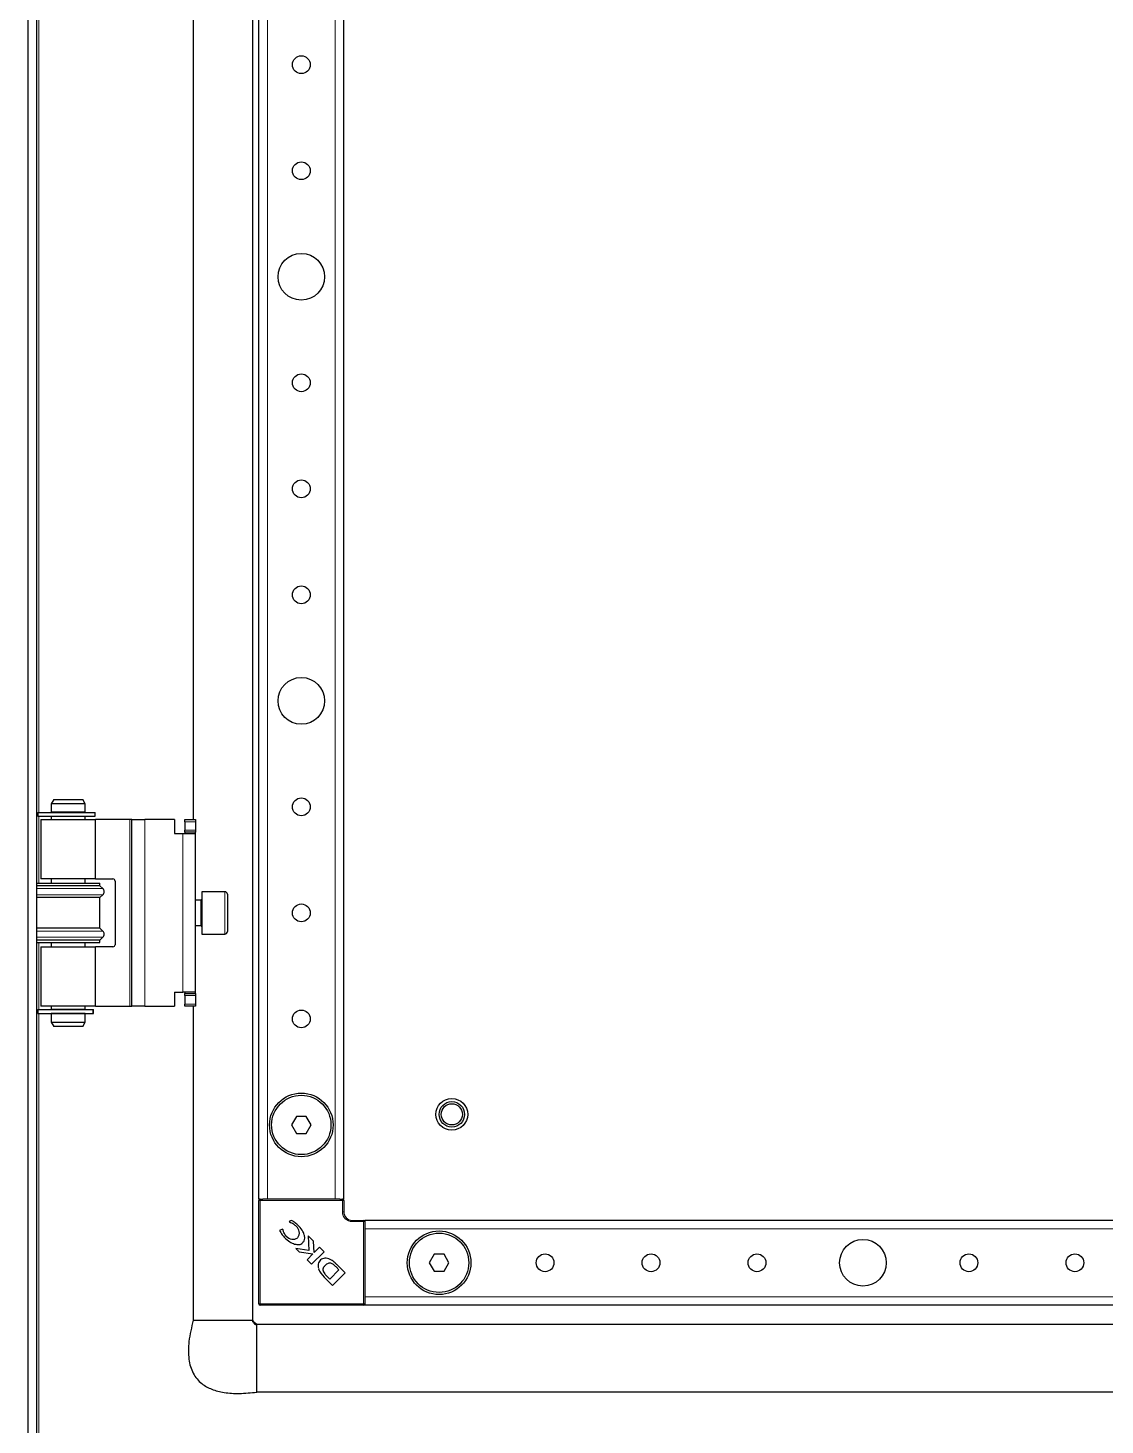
# Model space of a CAD drawing. Header units: millimetres. Extents: x -1114 to 3058, y -1920 to 1219.
# Drawn here: x -769.4 to -515.3, y -1192 to -862.6 of the extents above; entities that cross this region are included whole.
import ezdxf

# ---------------------------------------------------------------- set-up
doc = ezdxf.new("R2010")
doc.units = ezdxf.units.MM

msp = doc.modelspace()

# ---------------------------------------------------------------- linework, layer by layer
at = {"color": 7, "linetype": 'Continuous', "lineweight": 25}
for p, q in [((-769.44, 756.28), (-769.44, -1198.72)), ((-767.44, 756.28), (-767.44, -1198.72)), ((-716.44, 724.78), (-716.44, -1167.22)), ((-714.94, -1138.72), (-714.94, 696.28)), ((-694.94, -1138.72), (-694.94, 696.28)), ((-730.44, -518.22), (-730.44, -1049.22)), ((-767.09, -1047.52), (-767.09, -1048.42)), ((-767.09, -1047.52), (-753.62, -1047.52)), ((-763.36, -1044.47), (-763.94, -1045.47)), ((-763.94, -1045.47), (-763.94, -1047.47)), ((-760.47, -1045.47), (-763.94, -1045.47)), ((-755.94, -1047.47), (-763.94, -1047.47)), ((-763.44, -1047.47), (-763.44, -1047.52)), ((-763.36, -1044.47), (-760.39, -1044.47)), ((-755.94, -1045.47), (-760.47, -1045.47)), ((-760.39, -1044.47), (-756.52, -1044.47)), ((-755.94, -1045.47), (-756.52, -1044.47)), ((-756.44, -1047.52), (-756.44, -1047.47)), ((-755.94, -1047.47), (-755.94, -1045.47)), ((-753.62, -1047.52), (-753.57, -1047.52)), ((-753.57, -1048.42), (-753.57, -1047.52)), ((-767.09, -1048.42), (-753.62, -1048.42)), ((-766.39, -1049.22), (-766.39, -1063.22)), ((-766.39, -1049.22), (-753.49, -1049.22)), ((-763.94, -1048.47), (-763.94, -1049.22)), ((-755.94, -1048.47), (-763.94, -1048.47)), ((-763.44, -1048.42), (-763.44, -1048.47)), ((-756.44, -1048.47), (-756.44, -1048.42)), ((-755.94, -1049.22), (-755.94, -1048.47)), ((-753.62, -1048.42), (-753.57, -1048.42)), ((-753.49, -1063.22), (-753.49, -1049.22)), ((-745.39, -1049.22), (-753.49, -1049.22)), ((-744.89, -1049.22), (-745.39, -1049.22)), ((-744.89, -1049.22), (-741.89, -1049.22)), ((-744.89, -1093.22), (-744.89, -1049.22)), ((-734.89, -1049.22), (-741.89, -1049.22)), ((-734.89, -1049.22), (-734.89, -1052.52)), ((-732.39, -1049.22), (-729.89, -1049.22)), ((-732.39, -1049.72), (-732.39, -1049.22)), ((-732.39, -1049.72), (-732.39, -1051.72)), ((-729.89, -1049.22), (-729.89, -1049.72)), ((-729.89, -1049.72), (-729.89, -1051.72)), ((-734.89, -1052.52), (-732.89, -1052.52)), ((-732.89, -1052.52), (-729.89, -1052.52)), ((-732.39, -1052.22), (-732.39, -1051.72)), ((-729.89, -1052.22), (-732.39, -1052.22)), ((-732.39, -1052.22), (-732.39, -1052.52)), ((-729.89, -1051.72), (-729.89, -1052.22)), ((-729.89, -1052.52), (-729.89, -1052.22)), ((-729.89, -1089.92), (-729.89, -1052.52)), ((-753.49, -1063.22), (-766.39, -1063.22)), ((-763.94, -1063.22), (-763.94, -1064.22)), ((-755.94, -1064.22), (-755.94, -1063.22)), ((-753.49, -1063.22), (-749.39, -1063.22)), ((-748.89, -1063.72), (-748.89, -1078.72)), ((-767.44, -1064.22), (-752.44, -1064.22)), ((-752.44, -1064.82), (-767.44, -1064.82)), ((-752.44, -1064.82), (-752.44, -1064.22)), ((-751.74, -1065.5), (-752.44, -1064.82)), ((-752.44, -1067.62), (-751.74, -1066.93)), ((-722.99, -1066.22), (-728.39, -1066.22)), ((-728.39, -1066.22), (-728.39, -1071.22)), ((-722.39, -1066.82), (-722.39, -1071.22)), ((-752.44, -1067.62), (-767.44, -1067.62)), ((-752.44, -1074.82), (-752.44, -1067.62)), ((-728.64, -1068.22), (-729.89, -1068.22)), ((-728.39, -1071.22), (-728.39, -1076.22)), ((-722.39, -1071.22), (-722.39, -1075.62)), ((-752.44, -1074.82), (-767.44, -1074.82)), ((-751.74, -1075.5), (-752.44, -1074.82)), ((-752.44, -1077.62), (-751.74, -1076.93)), ((-729.89, -1074.22), (-728.64, -1074.22)), ((-728.39, -1076.22), (-722.99, -1076.22)), ((-752.44, -1077.62), (-767.44, -1077.62)), ((-767.44, -1078.22), (-752.44, -1078.22)), ((-766.39, -1079.22), (-766.39, -1093.22)), ((-766.39, -1079.22), (-753.49, -1079.22)), ((-763.94, -1078.22), (-763.94, -1079.22)), ((-755.94, -1079.22), (-755.94, -1078.22)), ((-753.49, -1093.22), (-753.49, -1079.22)), ((-749.39, -1079.22), (-753.49, -1079.22)), ((-752.44, -1078.22), (-752.44, -1077.62)), ((-734.89, -1089.92), (-732.89, -1089.92)), ((-734.89, -1089.92), (-734.89, -1093.22)), ((-729.89, -1089.92), (-732.89, -1089.92)), ((-732.39, -1089.92), (-732.39, -1090.22)), ((-732.39, -1090.22), (-729.89, -1090.22)), ((-732.39, -1090.72), (-732.39, -1090.22)), ((-729.89, -1090.22), (-729.89, -1089.92)), ((-729.89, -1090.22), (-729.89, -1090.72)), ((-753.49, -1093.22), (-766.39, -1093.22)), ((-763.94, -1093.22), (-763.94, -1093.97)), ((-755.94, -1093.97), (-755.94, -1093.22)), ((-753.49, -1093.22), (-745.39, -1093.22)), ((-745.39, -1093.22), (-744.89, -1093.22)), ((-741.89, -1093.22), (-744.89, -1093.22)), ((-741.89, -1093.22), (-734.89, -1093.22)), ((-732.39, -1090.72), (-732.39, -1092.72)), ((-732.39, -1093.22), (-732.39, -1092.72)), ((-729.89, -1093.22), (-732.39, -1093.22)), ((-730.44, -1093.22), (-730.44, -1167.22)), ((-729.89, -1090.72), (-729.89, -1092.72)), ((-729.89, -1092.72), (-729.89, -1093.22)), ((-767.09, -1094.02), (-767.09, -1094.92)), ((-767.09, -1094.02), (-754.1, -1094.02)), ((-767.09, -1094.92), (-754.1, -1094.92)), ((-755.94, -1093.97), (-763.94, -1093.97)), ((-763.94, -1094.97), (-763.94, -1096.97)), ((-755.94, -1094.97), (-763.94, -1094.97)), ((-763.94, -1096.97), (-763.36, -1097.97)), ((-763.94, -1096.97), (-755.94, -1096.97)), ((-763.44, -1093.97), (-763.44, -1094.02)), ((-763.44, -1094.92), (-763.44, -1094.97)), ((-756.52, -1097.97), (-755.94, -1096.97)), ((-756.44, -1094.02), (-756.44, -1093.97)), ((-756.44, -1094.97), (-756.44, -1094.92)), ((-755.94, -1096.97), (-755.94, -1094.97)), ((-754.1, -1094.02), (-754.02, -1094.02)), ((-754.1, -1094.92), (-754.02, -1094.92)), ((-754.02, -1094.92), (-754.02, -1094.02)), ((-754.02, -1094.02), (-754, -1094.02)), ((-754.02, -1094.92), (-754, -1094.92)), ((-754, -1094.92), (-754, -1094.02)), ((-756.52, -1097.97), (-763.36, -1097.97)), ((-706.09, -1119.22), (-707.25, -1121.22)), ((-703.78, -1119.22), (-706.09, -1119.22)), ((-702.63, -1121.22), (-703.78, -1119.22)), ((-707.25, -1121.22), (-706.09, -1123.22)), ((-706.09, -1123.22), (-703.78, -1123.22)), ((-703.78, -1123.22), (-702.63, -1121.22)), ((-714.64, -1138.72), (-714.94, -1138.72)), ((-714.94, -1163.42), (-714.94, -1139.02)), ((-714.64, -1138.72), (-713.99, -1138.72)), ((-712.94, -1138.72), (-713.99, -1138.72)), ((-696.94, -1138.72), (-712.94, -1138.72)), ((-695.89, -1138.72), (-696.94, -1138.72)), ((-695.89, -1138.72), (-695.24, -1138.72)), ((-694.94, -1138.72), (-695.24, -1138.72)), ((-694.94, -1139.02), (-694.94, -1141.72)), ((-709.39, -1145.78), (-710.08, -1146.11)), ((-709.26, -1145.92), (-709.39, -1145.78)), ((-707.31, -1143.72), (-707.82, -1143.97)), ((-707.82, -1143.97), (-707.71, -1144.08)), ((-692.94, -1143.72), (-690.24, -1143.72)), ((-409.94, -1143.72), (-689.94, -1143.72)), ((-689.94, -1143.72), (-689.94, -1144.02)), ((-689.94, -1144.02), (-689.94, -1144.66)), ((-689.94, -1144.66), (-689.94, -1145.72)), ((-689.94, -1145.72), (-689.94, -1161.72)), ((-703.35, -1147.35), (-703.17, -1150.82)), ((-702.07, -1148.63), (-703.35, -1147.35)), ((-701.89, -1151.29), (-702.07, -1148.63)), ((-706.27, -1150.35), (-705.47, -1151.14)), ((-703.17, -1150.82), (-706.27, -1150.35)), ((-705.47, -1151.14), (-702.21, -1151.63)), ((-702.21, -1151.63), (-703.6, -1153.02)), ((-703.6, -1153.02), (-702.55, -1154.07)), ((-702.55, -1154.07), (-699.59, -1151.11)), ((-700.65, -1150.05), (-701.89, -1151.29)), ((-699.59, -1151.11), (-700.65, -1150.05)), ((-673.59, -1151.72), (-674.75, -1153.72)), ((-671.28, -1151.72), (-673.59, -1151.72)), ((-670.13, -1153.72), (-671.28, -1151.72)), ((-698.25, -1157.55), (-696.07, -1155.37)), ((-697.55, -1159.07), (-694.59, -1156.11)), ((-696.07, -1155.37), (-696.75, -1154.71)), ((-696.48, -1154.22), (-696.49, -1154.2)), ((-694.59, -1156.11), (-696.48, -1154.22)), ((-674.75, -1153.72), (-673.59, -1155.72)), ((-673.59, -1155.72), (-671.28, -1155.72)), ((-671.28, -1155.72), (-670.13, -1153.72)), ((-699.54, -1157.08), (-697.55, -1159.07)), ((-698.99, -1156.83), (-698.25, -1157.55)), ((-689.94, -1161.72), (-689.94, -1162.77)), ((-689.94, -1162.77), (-689.94, -1163.42)), ((-690.24, -1163.72), (-714.64, -1163.72)), ((-689.94, -1163.42), (-689.94, -1163.72)), ((-409.94, -1163.72), (-689.94, -1163.72)), ((-715.44, -1168.22), (-409.34, -1168.22)), ((-282.44, -1184.22), (-715.44, -1184.22))]:
    msp.add_line(p, q, dxfattribs=at)
at = {"color": 8, "linetype": 'Continuous', "lineweight": 18}
for p, q in [((-712.94, -1138.72), (-712.94, 696.28)), ((-696.94, -1138.72), (-696.94, 696.28)), ((-766.84, -1047.52), (-766.84, -519.92)), ((-753.62, -1047.52), (-753.62, -1048.42)), ((-766.84, -1064.22), (-766.84, -1048.42)), ((-745.39, -1049.22), (-745.39, -1093.22)), ((-741.89, -1093.22), (-741.89, -1049.22)), ((-729.89, -1049.72), (-732.39, -1049.72)), ((-732.89, -1089.92), (-732.89, -1052.52)), ((-732.39, -1051.72), (-729.89, -1051.72)), ((-751.74, -1065.5), (-767.44, -1065.5)), ((-751.74, -1066.93), (-767.44, -1066.93)), ((-722.99, -1071.22), (-722.99, -1066.22)), ((-728.64, -1074.22), (-728.64, -1068.22)), ((-722.99, -1076.22), (-722.99, -1071.22)), ((-751.74, -1075.5), (-767.44, -1075.5)), ((-751.74, -1076.93), (-767.44, -1076.93)), ((-766.84, -1094.02), (-766.84, -1078.22)), ((-729.89, -1090.72), (-732.39, -1090.72)), ((-732.39, -1092.72), (-729.89, -1092.72)), ((-766.84, -1196.12), (-766.84, -1094.92)), ((-754.1, -1094.02), (-754.1, -1094.92)), ((-714.94, -1139.02), (-714.64, -1139.02)), ((-714.64, -1138.72), (-714.64, -1139.02)), ((-714.64, -1139.02), (-714.64, -1163.42)), ((-695.24, -1139.02), (-714.64, -1139.02)), ((-695.24, -1138.72), (-695.24, -1139.02)), ((-695.24, -1141.72), (-695.24, -1139.02)), ((-695.24, -1139.02), (-694.94, -1139.02)), ((-694.94, -1141.72), (-695.24, -1141.72)), ((-692.94, -1143.72), (-692.94, -1144.02)), ((-690.24, -1144.02), (-692.94, -1144.02)), ((-690.24, -1143.72), (-690.24, -1144.02)), ((-690.24, -1163.42), (-690.24, -1144.02)), ((-690.24, -1144.02), (-689.94, -1144.02)), ((-409.94, -1145.72), (-689.94, -1145.72)), ((-409.94, -1161.72), (-689.94, -1161.72)), ((-714.64, -1163.42), (-714.94, -1163.42)), ((-714.64, -1163.42), (-690.24, -1163.42)), ((-714.64, -1163.42), (-714.64, -1163.72)), ((-690.24, -1163.42), (-690.24, -1163.72)), ((-690.24, -1163.42), (-689.94, -1163.42))]:
    msp.add_line(p, q, dxfattribs=at)
at = {"color": 7, "linetype": 'Continuous', "lineweight": 25}
for centre, radius in [((-704.94, -871.22), 2.1), ((-704.94, -896.22), 2.1), ((-704.94, -921.22), 5.5), ((-704.94, -946.22), 2.1), ((-704.94, -971.22), 2.1), ((-704.94, -996.22), 2.1), ((-704.94, -1021.22), 5.5), ((-704.94, -1046.22), 2.1), ((-704.94, -1071.22), 2.1), ((-704.94, -1096.22), 2.1), ((-704.94, -1121.22), 7.5), ((-704.94, -1121.22), 7), ((-669.44, -1118.72), 3.75), ((-669.44, -1118.72), 3), ((-669.44, -1118.72), 2.5), ((-672.44, -1153.72), 7.5), ((-672.44, -1153.72), 7), ((-572.44, -1153.72), 5.5), ((-647.44, -1153.72), 2.1), ((-622.44, -1153.72), 2.1), ((-597.44, -1153.72), 2.1), ((-547.44, -1153.72), 2.1), ((-522.44, -1153.72), 2.1)]:
    msp.add_circle(centre, radius, dxfattribs=at)
for centre, radius, start, end in [((-749.39, -1063.72), 0.5, 0, 90), ((-752.44, -1066.22), 1, 314.427, 45.573), ((-722.99, -1066.82), 0.6, 0, 90), ((-728.64, -1067.97), 0.25, 270, 0), ((-752.44, -1076.22), 1, 314.427, 45.573), ((-728.64, -1074.47), 0.25, 0, 90), ((-722.99, -1075.62), 0.6, 270, 0), ((-749.39, -1078.72), 0.5, 270, 0), ((-714.64, -1139.02), 0.3, 90, 180), ((-695.24, -1139.02), 0.3, 0, 90), ((-692.94, -1141.72), 2, 180, 270), ((-707.34, -1146.64), 1.94, 323.3097, 52.3464), ((-690.24, -1144.02), 0.3, 0, 90), ((-706.94, -1146.21), 1.97, 218.454, 305.887), ((-696.33, -1153.42), 4.87, 200.3445, 228.7777), ((-694.52, -1152.64), 6.12, 216.9888, 223.0744), ((-714.64, -1163.42), 0.3, 180, 270), ((-690.24, -1163.42), 0.3, 270, 0)]:
    msp.add_arc(centre, radius, start, end, dxfattribs=at)
at = {"color": 8, "linetype": 'Continuous', "lineweight": 18}
msp.add_arc((-692.94, -1141.72), 2.3, 180, 270, dxfattribs=at)
at = {"color": 7, "linetype": 'Continuous', "lineweight": 25}
for points, knots in [([(-710.08, -1146.11), (-709.9, -1146.45), (-709.56, -1147.08), (-709.07, -1147.61), (-708.85, -1147.85)], [0, 0, 0, 0, 0.5368, 1, 1, 1, 1]), ([(-708.49, -1147.43), (-708.7, -1147.17), (-709.08, -1146.72), (-709.2, -1146.16), (-709.26, -1145.92)], [0, 0, 0, 0, 0.5796082, 1, 1, 1, 1]), ([(-707.71, -1144.08), (-707.4, -1144.22), (-706.83, -1144.48), (-706.37, -1144.91), (-706.16, -1145.11)], [0, 0, 0, 0, 0.547643, 1, 1, 1, 1]), ([(-705.8, -1144.82), (-706.07, -1144.58), (-706.53, -1144.15), (-707.08, -1143.85), (-707.31, -1143.72)], [0, 0, 0, 0, 0.577653, 1, 1, 1, 1]), ([(-704.68, -1149.05), (-704.54, -1148.89), (-704.26, -1148.55), (-704.09, -1147.86), (-704.22, -1146.98), (-704.79, -1145.91), (-705.43, -1145.22), (-705.8, -1144.82)], [0, 0, 0, 0, 0.130532, 0.266031, 0.423997, 0.666819, 1, 1, 1, 1]), ([(-708.85, -1147.85), (-708.47, -1148.18), (-707.78, -1148.79), (-706.61, -1149.34), (-705.67, -1149.48), (-705.02, -1149.33), (-704.79, -1149.14), (-704.68, -1149.05)], [0, 0, 0, 0, 0.315674, 0.58952, 0.813199, 0.909026, 1, 1, 1, 1]), ([(-697.82, -1153.07), (-698.03, -1152.96), (-698.42, -1152.75), (-699.05, -1152.64), (-699.64, -1152.67), (-700.18, -1152.87), (-700.61, -1153.23), (-700.91, -1153.75), (-701.02, -1154.4), (-700.94, -1154.86), (-700.89, -1155.11)], [0, 0, 0, 0, 0.138091, 0.265455, 0.384013, 0.496103, 0.605759, 0.71979, 0.847662, 1, 1, 1, 1]), ([(-699.32, -1154.34), (-699.41, -1154.44), (-699.58, -1154.61), (-699.76, -1154.89), (-699.85, -1155.16), (-699.85, -1155.49), (-699.7, -1155.89), (-699.51, -1156.17), (-699.41, -1156.33)], [0, 0, 0, 0, 0.176808, 0.319231, 0.43938, 0.552395, 0.749205, 1, 1, 1, 1]), ([(-696.75, -1154.71), (-696.95, -1154.52), (-697.31, -1154.17), (-697.85, -1153.84), (-698.3, -1153.78), (-698.64, -1153.85), (-699, -1154.04), (-699.21, -1154.23), (-699.32, -1154.34)], [0, 0, 0, 0, 0.274676, 0.503042, 0.607381, 0.716579, 0.843412, 1, 1, 1, 1]), ([(-696.98, -1153.75), (-697.13, -1153.61), (-697.4, -1153.37), (-697.69, -1153.16), (-697.82, -1153.07)], [0, 0, 0, 0, 0.55183, 1, 1, 1, 1]), ([(-696.49, -1154.2), (-696.57, -1154.13), (-696.73, -1153.97), (-696.9, -1153.82), (-696.98, -1153.75)], [0, 0, 0, 0, 0.486421, 1, 1, 1, 1]), ([(-730.44, -1167.22), (-730.85, -1168.9), (-731.58, -1171.94), (-731.67, -1176.25), (-730.7, -1179.8), (-728.65, -1182.25), (-726.01, -1183.68), (-722.99, -1184.42), (-719.39, -1184.62), (-716.82, -1184.36), (-715.44, -1184.22)], [0, 0, 0, 0, 0.176067, 0.318225, 0.435596, 0.543482, 0.633889, 0.737152, 0.858183, 1, 1, 1, 1]), ([(-717.42, -1167.22), (-717.12, -1167.22), (-716.67, -1167.22), (-716.58, -1167.22), (-716.55, -1167.22)], [0, 0, 0, 0, 0.649139, 1, 1, 1, 1]), ([(-715.44, -1168.38), (-715.54, -1168.37), (-715.68, -1168.35), (-715.83, -1168.28), (-715.92, -1168.22), (-715.97, -1168.16), (-716.01, -1168.08), (-716.04, -1168.01), (-716.11, -1167.84), (-716.28, -1167.76), (-716.43, -1167.53), (-716.46, -1167.33), (-716.48, -1167.22)], [0, 0, 0, 0, 0.146823, 0.202041, 0.247643, 0.28691, 0.323569, 0.360785, 0.40083, 0.628513, 0.79432, 1, 1, 1, 1]), ([(-715.44, -1168.22), (-715.66, -1168.07), (-716.07, -1167.8), (-716.32, -1167.4), (-716.44, -1167.22)], [0, 0, 0, 0, 0.556114, 1, 1, 1, 1]), ([(-715.44, -1184.22), (-715.44, -1184.19), (-715.44, -1184.12), (-715.44, -1183.48), (-715.44, -1182.02), (-715.44, -1179.83), (-715.44, -1177.82), (-715.44, -1176.22), (-715.44, -1174.61), (-715.44, -1172.61), (-715.44, -1170.43), (-715.44, -1168.92), (-715.44, -1168.52), (-715.44, -1168.38)], [0, 0, 0, 0, 0.069165, 0.1363, 0.267291, 0.398282, 0.465417, 0.534583, 0.603748, 0.670883, 0.801874, 0.932865, 1, 1, 1, 1])]:
    msp.add_open_spline(points, degree=3, knots=knots, dxfattribs=at)
for points in [[(-730.44, -1167.22), (-730.4, -1167.22), (-730.31, -1167.22), (-729.74, -1167.22), (-729.46, -1167.22)], [(-729.46, -1167.22), (-729.13, -1167.22), (-728.47, -1167.22), (-727.49, -1167.22), (-727.01, -1167.22)], [(-727.01, -1167.22), (-726.45, -1167.22), (-725.32, -1167.22), (-724.07, -1167.22), (-723.44, -1167.22)], [(-723.44, -1167.22), (-722.81, -1167.22), (-721.56, -1167.22), (-720.43, -1167.22), (-719.87, -1167.22)], [(-719.87, -1167.22), (-719.38, -1167.22), (-718.41, -1167.22), (-717.75, -1167.22), (-717.42, -1167.22)]]:
    msp.add_open_spline(points, degree=3, dxfattribs=at)

doc.saveas('drawing.dxf')
